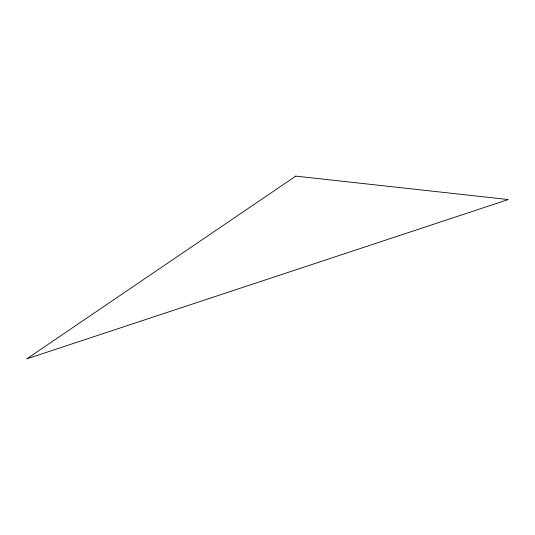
<?xml version="1.0" encoding="UTF-8"?>
<svg xmlns="http://www.w3.org/2000/svg" width="535" height="535" viewBox="0 0 535 535"><rect width="100%" height="100%" fill="white"/><g stroke="black" fill="none" stroke-linecap="round" stroke-linejoin="round"><path stroke-width="0.8" d="M295.775 176.122L26.75 358.878L508.25 199.548L295.775 176.122"/></g></svg>
